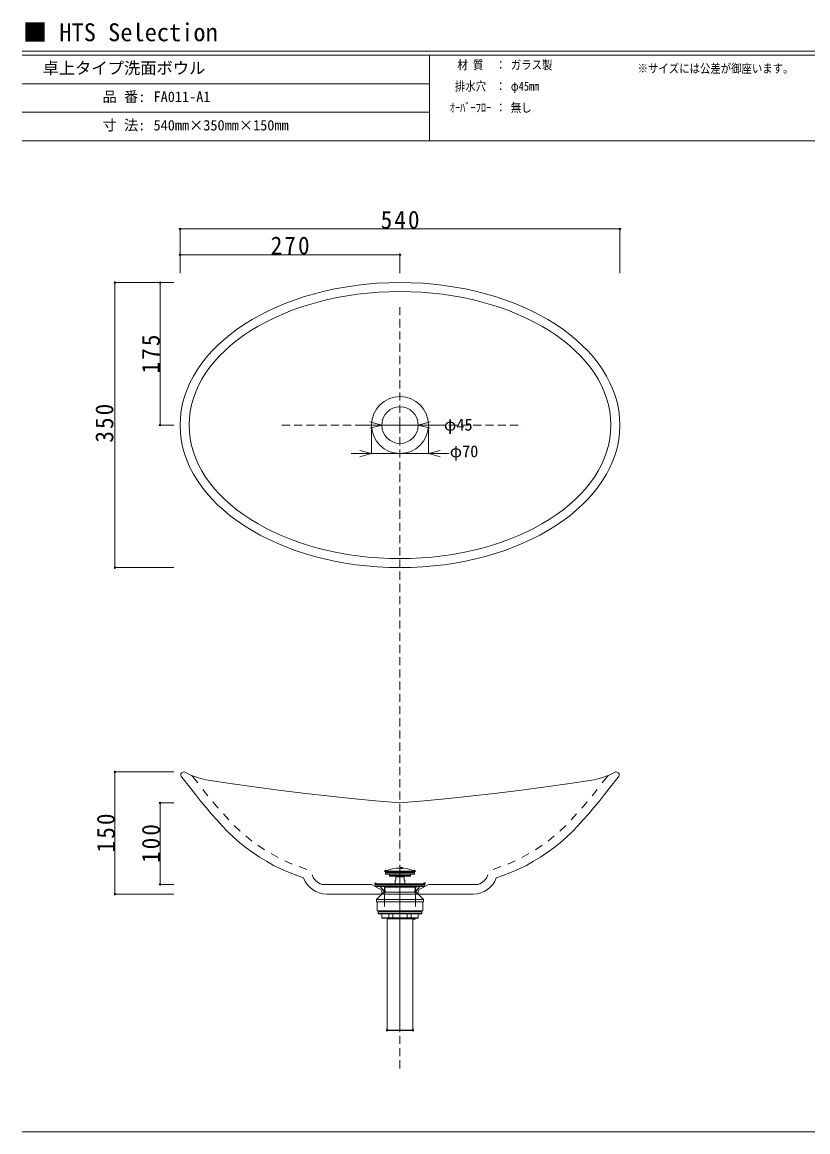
# Model space of a CAD drawing. Units: millimetres, scale not verified. Extents: x -1002 to 1018, y -687 to 676.
# Drawn here: x -1002 to -37, y -687 to 676 of the extents above; entities that cross this region are included whole.
import ezdxf
from ezdxf.enums import TextEntityAlignment as Align

# ---------------------------------------------------------------- set-up
doc = ezdxf.new("R2010")
doc.units = ezdxf.units.MM
doc.header["$LTSCALE"] = 5
doc.header["$PDMODE"] = 32
doc.header["$PDSIZE"] = 2
doc.linetypes.add('DASHED2', pattern=[3, 2, -1])
doc.layers.add('F-0', color=7, linetype='Continuous', lineweight=15)
doc.styles.add('ＭＳ ゴシック', font='')
doc.styles.get('ＭＳ ゴシック').set_extended_font_data('MS Gothic')

msp = doc.modelspace()

# ---------------------------------------------------------------- linework, layer by layer
at = {"layer": 'F-0'}
for p, q in [((1002.034, 640.036), (-1002.086, 640.036)), ((1002.034, 635.036), (-1002.086, 635.036)), ((-502.086, 635.036), (-502.086, 530.036)), ((-502.086, 600.036), (-1002.086, 600.036)), ((-502.086, 565.036), (-1002.086, 565.036)), ((1002.034, 530.036), (-1002.086, 530.036)), ((-808.181, 421.66), (-268.181, 421.66)), ((-808.181, 421.66), (-808.181, 367.395)), ((-268.181, 421.66), (-268.181, 367.395)), ((-808.181, 390.088), (-538.181, 390.088)), ((-808.181, 390.088), (-808.181, 367.395)), ((-538.181, 390.088), (-538.181, 367.395)), ((-888.145, 355.81), (-888.145, 5.836)), ((-888.145, 355.81), (-816.029, 355.81)), ((-832.802, 355.81), (-832.802, 180.823)), ((-832.802, 355.81), (-816.029, 355.81)), ((-832.802, 180.823), (-816.029, 180.823)), ((-560.681, 180.823), (-585.681, 180.823)), ((-560.681, 180.823), (-575.17, 184.705)), ((-560.681, 180.823), (-575.17, 176.94)), ((-573.181, 145.823), (-573.181, 180.823)), ((-560.681, 180.823), (-515.681, 180.823)), ((-515.681, 180.823), (-501.192, 184.705)), ((-515.681, 180.823), (-490.681, 180.823)), ((-515.681, 180.823), (-501.192, 176.94)), ((-503.181, 145.823), (-503.181, 180.823)), ((-573.181, 145.823), (-598.181, 145.823)), ((-573.181, 145.823), (-587.67, 149.705)), ((-573.181, 145.823), (-587.67, 141.94)), ((-573.181, 145.823), (-503.181, 145.823)), ((-503.181, 145.823), (-488.692, 149.705)), ((-503.181, 145.823), (-478.181, 145.823)), ((-503.181, 145.823), (-488.692, 141.94)), ((-888.145, 5.836), (-816.029, 5.836)), ((-888.145, -245.191), (-888.145, -395.191)), ((-888.145, -245.191), (-816.029, -245.191)), ((-795.858, -248.532), (-803.092, -245.191)), ((-280.505, -248.532), (-273.271, -245.191)), ((-806.115, -251.391), (-795.104, -265.485)), ((-793.634, -249.5), (-786.436, -258.713)), ((-782.561, -253.35), (-776.47, -254.988)), ((-293.801, -253.35), (-299.892, -254.988)), ((-282.729, -249.5), (-289.927, -258.713)), ((-270.247, -251.391), (-281.259, -265.485)), ((-774.122, -274.473), (-780.279, -266.593)), ((-302.24, -274.473), (-296.083, -266.593)), ((-832.802, -283.191), (-832.802, -383.191)), ((-832.802, -283.191), (-816.029, -283.191)), ((-761.508, -289.496), (-767.936, -281.835)), ((-314.854, -289.496), (-308.426, -281.835)), ((-748.377, -304.069), (-755.069, -296.637)), ((-327.985, -304.069), (-321.294, -296.637)), ((-734.632, -317.793), (-741.703, -310.722)), ((-341.731, -317.793), (-334.66, -310.722)), ((-720.018, -330.001), (-727.679, -323.573)), ((-356.344, -330.001), (-348.684, -323.573)), ((-704.397, -340.888), (-712.588, -335.152)), ((-371.966, -340.888), (-363.774, -335.152)), ((-687.885, -350.372), (-696.546, -345.372)), ((-670.611, -358.382), (-679.674, -354.155)), ((-405.752, -358.382), (-396.689, -354.155)), ((-388.477, -350.372), (-379.817, -345.372)), ((-652.703, -364.855), (-662.1, -361.435)), ((-556.181, -367.113), (-520.181, -367.113)), ((-556.181, -367.113), (-556.181, -368.113)), ((-538.181, -564.558), (-538.181, -362.121)), ((-520.181, -367.113), (-520.181, -368.113)), ((-423.659, -364.855), (-414.262, -361.435)), ((-556.181, -368.113), (-520.181, -368.113)), ((-556.181, -368.813), (-520.181, -368.813)), ((-556.181, -370.113), (-556.181, -368.813)), ((-556.181, -370.113), (-520.181, -370.113)), ((-555.981, -368.613), (-520.381, -368.613)), ((-555.681, -370.613), (-520.681, -370.613)), ((-551.181, -368.613), (-551.181, -368.113)), ((-551.181, -372.113), (-551.181, -370.613)), ((-551.181, -372.113), (-525.181, -372.113)), ((-551.181, -372.113), (-525.181, -372.113)), ((-551.181, -372.113), (-551.181, -373.113)), ((-551.181, -373.113), (-525.181, -373.113)), ((-544.081, -378.113), (-543.181, -378.113)), ((-544.081, -382.463), (-544.081, -378.113)), ((-543.181, -378.113), (-543.181, -373.118)), ((-533.181, -374.113), (-543.181, -374.113)), ((-533.181, -378.113), (-533.181, -373.118)), ((-533.181, -378.113), (-532.281, -378.113)), ((-532.281, -382.463), (-532.281, -378.113)), ((-525.181, -368.613), (-525.181, -368.113)), ((-525.181, -372.113), (-525.181, -370.613)), ((-525.181, -372.113), (-525.181, -373.113)), ((-520.181, -370.113), (-520.181, -368.813)), ((-832.802, -383.191), (-816.029, -383.191)), ((-634.264, -383.191), (-573.181, -383.191)), ((-573.181, -383.191), (-560.681, -390.191)), ((-568.181, -382.463), (-508.181, -382.463)), ((-568.181, -383.763), (-568.181, -382.463)), ((-568.181, -383.763), (-508.181, -383.763)), ((-566.699, -383.991), (-568.181, -383.763)), ((-566.699, -383.991), (-568.181, -383.763)), ((-568.181, -383.991), (-508.181, -383.991)), ((-568.181, -385.991), (-568.181, -383.991)), ((-568.181, -385.991), (-508.181, -385.991)), ((-566.873, -401.765), (-557.931, -392.824)), ((-557.181, -392.092), (-562.431, -385.991)), ((-560.681, -390.191), (-560.681, -395.191)), ((-557.931, -392.824), (-518.431, -392.824)), ((-519.181, -386.824), (-557.181, -386.824)), ((-557.181, -392.824), (-557.181, -386.824)), ((-557.181, -392.824), (-557.181, -386.824)), ((-557.181, -399.463), (-557.181, -392.092)), ((-557.181, -399.463), (-557.181, -392.092)), ((-557.181, -393.892), (-557.181, -410.259)), ((-556.681, -386.824), (-556.681, -392.824)), ((-519.681, -386.824), (-519.681, -392.824)), ((-519.181, -392.092), (-513.931, -385.991)), ((-519.181, -392.824), (-519.181, -386.824)), ((-519.181, -399.463), (-519.181, -392.092)), ((-519.181, -393.892), (-519.181, -410.259)), ((-509.49, -401.765), (-518.431, -392.824)), ((-503.181, -383.191), (-515.681, -390.191)), ((-515.681, -390.191), (-515.681, -395.191)), ((-509.663, -383.991), (-508.181, -383.763)), ((-509.663, -383.991), (-508.181, -383.763)), ((-508.181, -383.763), (-508.181, -382.463)), ((-508.181, -385.991), (-508.181, -383.991)), ((-442.098, -383.191), (-503.181, -383.191)), ((-888.145, -395.191), (-822.789, -395.191)), ((-888.145, -395.191), (-816.029, -395.191)), ((-628.181, -395.191), (-448.181, -395.191)), ((-509.431, -401.907), (-566.931, -401.907)), ((-566.931, -404.824), (-566.931, -401.907)), ((-566.931, -404.824), (-509.431, -404.824)), ((-509.49, -401.765), (-566.873, -401.765)), ((-566.181, -404.824), (-566.181, -415.824)), ((-510.181, -404.824), (-510.181, -415.824)), ((-509.431, -404.824), (-509.431, -401.907)), ((-510.182, -415.824), (-566.181, -415.824)), ((-565.181, -416.824), (-511.181, -416.824)), ((-565.181, -418.924), (-511.181, -418.924)), ((-564.681, -419.424), (-511.681, -419.424)), ((-564.431, -416.824), (-564.431, -415.824)), ((-560.681, -419.424), (-560.681, -424.324)), ((-560.501, -424.324), (-560.501, -419.424)), ((-551.801, -424.324), (-551.801, -419.424)), ((-546.881, -424.324), (-546.881, -419.424)), ((-529.481, -424.324), (-529.481, -419.424)), ((-524.561, -424.324), (-524.561, -419.424)), ((-515.861, -424.324), (-515.861, -419.424)), ((-515.681, -419.424), (-515.681, -424.324)), ((-511.931, -416.824), (-511.931, -415.824)), ((-560.681, -424.324), (-515.681, -424.324)), ((-516.181, -424.824), (-560.181, -424.824)), ((-553.931, -425.324), (-522.431, -425.324)), ((-553.931, -447.463), (-553.931, -425.324)), ((-553.681, -425.324), (-553.681, -424.824)), ((-522.681, -425.324), (-522.681, -424.824)), ((-522.431, -447.463), (-522.431, -425.324)), ((-553.931, -447.463), (-553.931, -562.263)), ((-522.431, -447.463), (-522.431, -562.263)), ((-553.931, -562.263), (-522.431, -562.263)), ((-553.731, -562.463), (-553.931, -562.263)), ((-553.731, -562.463), (-522.632, -562.463)), ((-522.632, -562.463), (-522.431, -562.263)), ((-1002.086, -687.064), (1002.034, -687.064))]:
    msp.add_line(p, q, dxfattribs=at)
at = {"layer": 'F-0', "linetype": 'DASHED2'}
for q in [(-538.181, 330.823), (-688.181, 180.823), (-538.181, -613.463), (-388.181, 180.823)]:
    msp.add_line((-538.181, 180.823), q, dxfattribs=at)
at = {"layer": 'F-0'}
for points in [[(-538.181, -283.191), (-568.067, -280.577), (-597.929, -277.701), (-627.765, -274.565), (-657.572, -271.169), (-687.348, -267.513), (-717.091, -263.597), (-746.8, -259.422), (-776.47, -254.988)], [(-538.181, -283.191), (-508.295, -280.577), (-478.433, -277.701), (-448.598, -274.565), (-418.791, -271.169), (-389.014, -267.513), (-359.271, -263.597), (-329.563, -259.422), (-299.892, -254.988)], [(-656.465, -375.191), (-665.862, -371.771), (-675.259, -368.351), (-684.322, -364.125), (-693.385, -359.899), (-702.046, -354.899), (-710.706, -349.899), (-718.898, -344.163), (-727.089, -338.427), (-734.749, -331.999), (-742.41, -325.571), (-749.481, -318.5), (-756.552, -311.429), (-763.243, -303.998), (-769.935, -296.566), (-776.363, -288.906), (-782.79, -281.245), (-788.947, -273.365), (-795.104, -265.485)], [(-419.897, -375.191), (-410.5, -371.771), (-401.103, -368.351), (-392.04, -364.125), (-382.977, -359.899), (-374.317, -354.899), (-365.656, -349.899), (-357.465, -344.163), (-349.273, -338.427), (-341.613, -331.999), (-333.952, -325.571), (-326.881, -318.5), (-319.81, -311.429), (-313.119, -303.998), (-306.428, -296.566), (-300, -288.906), (-293.572, -281.245), (-287.415, -273.365), (-281.259, -265.485)], [(-565.181, -416.824), (-565.181, -418.924), (-565.181, -416.824)], [(-511.181, -416.824), (-511.181, -418.924), (-511.181, -416.824)], [(-560.501, -424.324), (-560.501, -424.342), (-560.5, -424.36), (-560.498, -424.378), (-560.496, -424.396), (-560.493, -424.414), (-560.49, -424.432), (-560.485, -424.45), (-560.481, -424.467), (-560.475, -424.485), (-560.469, -424.502), (-560.463, -424.519), (-560.455, -424.536), (-560.448, -424.553), (-560.439, -424.569), (-560.43, -424.585), (-560.42, -424.601), (-560.41, -424.616), (-560.399, -424.631), (-560.388, -424.645), (-560.376, -424.659), (-560.364, -424.673), (-560.351, -424.686), (-560.338, -424.698), (-560.324, -424.711), (-560.31, -424.722), (-560.295, -424.733), (-560.28, -424.744), (-560.265, -424.754), (-560.249, -424.763), (-560.233, -424.771), (-560.217, -424.779), (-560.201, -424.787)], [(-560.176, -424.796), (-560.17, -424.799), (-560.163, -424.801), (-560.157, -424.803), (-560.15, -424.805), (-560.144, -424.807), (-560.138, -424.808), (-560.131, -424.81), (-560.124, -424.812), (-560.118, -424.813), (-560.111, -424.815), (-560.105, -424.816), (-560.098, -424.817), (-560.091, -424.818), (-560.085, -424.819), (-560.078, -424.82), (-560.071, -424.821), (-560.065, -424.822), (-560.058, -424.822), (-560.051, -424.823), (-560.044, -424.823), (-560.038, -424.824), (-560.031, -424.824), (-560.024, -424.824), (-560.018, -424.824)], [(-551.801, -424.324), (-551.801, -424.338), (-551.801, -424.353), (-551.8, -424.367), (-551.799, -424.382), (-551.797, -424.396), (-551.796, -424.41), (-551.793, -424.425), (-551.791, -424.439), (-551.788, -424.453), (-551.785, -424.467), (-551.782, -424.482), (-551.778, -424.496), (-551.774, -424.509), (-551.77, -424.523), (-551.765, -424.537), (-551.76, -424.551), (-551.754, -424.564), (-551.749, -424.577), (-551.743, -424.59), (-551.736, -424.603), (-551.729, -424.616), (-551.722, -424.629), (-551.715, -424.641), (-551.707, -424.653), (-551.698, -424.665), (-551.69, -424.677), (-551.681, -424.688), (-551.672, -424.699), (-551.662, -424.71), (-551.652, -424.721), (-551.641, -424.731), (-551.631, -424.74), (-551.62, -424.75), (-551.608, -424.759), (-551.596, -424.767), (-551.584, -424.775), (-551.572, -424.782), (-551.559, -424.789), (-551.546, -424.796)], [(-551.546, -424.796), (-551.532, -424.801), (-551.519, -424.807), (-551.505, -424.811), (-551.491, -424.815), (-551.476, -424.818), (-551.462, -424.821), (-551.448, -424.823), (-551.433, -424.824), (-551.419, -424.824)], [(-546.881, -424.324), (-546.881, -424.333), (-546.881, -424.343), (-546.881, -424.352), (-546.881, -424.361), (-546.881, -424.371), (-546.88, -424.38), (-546.88, -424.389), (-546.88, -424.399), (-546.88, -424.408), (-546.879, -424.418), (-546.879, -424.427), (-546.878, -424.436), (-546.878, -424.446), (-546.878, -424.455), (-546.877, -424.464), (-546.876, -424.474), (-546.876, -424.483), (-546.875, -424.492), (-546.874, -424.501), (-546.874, -424.511), (-546.873, -424.52), (-546.872, -424.529), (-546.871, -424.539), (-546.871, -424.548), (-546.87, -424.557), (-546.869, -424.566), (-546.868, -424.576), (-546.866, -424.585), (-546.865, -424.594), (-546.864, -424.603), (-546.863, -424.613), (-546.861, -424.622), (-546.86, -424.631), (-546.858, -424.64), (-546.857, -424.65), (-546.855, -424.659), (-546.853, -424.668), (-546.852, -424.677), (-546.85, -424.687)], [(-546.85, -424.687), (-546.848, -424.696), (-546.845, -424.705), (-546.843, -424.714), (-546.841, -424.723), (-546.838, -424.732), (-546.836, -424.741), (-546.833, -424.749), (-546.83, -424.758), (-546.827, -424.767), (-546.824, -424.775), (-546.82, -424.784), (-546.815, -424.794), (-546.81, -424.803), (-546.803, -424.811), (-546.797, -424.818), (-546.789, -424.822), (-546.78, -424.824)], [(-529.513, -424.687), (-529.515, -424.696), (-529.517, -424.705), (-529.519, -424.714), (-529.521, -424.723), (-529.524, -424.732), (-529.526, -424.741), (-529.529, -424.749), (-529.532, -424.758), (-529.535, -424.767), (-529.539, -424.775), (-529.543, -424.784), (-529.548, -424.794), (-529.553, -424.803), (-529.559, -424.811), (-529.566, -424.818), (-529.574, -424.822), (-529.583, -424.824)], [(-529.481, -424.324), (-529.481, -424.333), (-529.481, -424.343), (-529.482, -424.352), (-529.482, -424.361), (-529.482, -424.371), (-529.482, -424.38), (-529.482, -424.389), (-529.482, -424.399), (-529.483, -424.408), (-529.483, -424.418), (-529.484, -424.427), (-529.484, -424.436), (-529.484, -424.446), (-529.485, -424.455), (-529.485, -424.464), (-529.486, -424.474), (-529.487, -424.483), (-529.487, -424.492), (-529.488, -424.501), (-529.489, -424.511), (-529.489, -424.52), (-529.49, -424.529), (-529.491, -424.539), (-529.492, -424.548), (-529.493, -424.557), (-529.494, -424.566), (-529.495, -424.576), (-529.496, -424.585), (-529.497, -424.594), (-529.498, -424.603), (-529.5, -424.613), (-529.501, -424.622), (-529.502, -424.631), (-529.504, -424.64), (-529.506, -424.65), (-529.507, -424.659), (-529.509, -424.668), (-529.511, -424.677), (-529.513, -424.687)], [(-524.817, -424.796), (-524.83, -424.801), (-524.844, -424.807), (-524.858, -424.811), (-524.872, -424.815), (-524.886, -424.818), (-524.9, -424.821), (-524.915, -424.823), (-524.929, -424.824), (-524.944, -424.824)], [(-524.561, -424.324), (-524.561, -424.338), (-524.562, -424.353), (-524.563, -424.367), (-524.564, -424.382), (-524.565, -424.396), (-524.567, -424.41), (-524.569, -424.425), (-524.571, -424.439), (-524.574, -424.453), (-524.577, -424.467), (-524.581, -424.482), (-524.584, -424.496), (-524.588, -424.509), (-524.593, -424.523), (-524.598, -424.537), (-524.603, -424.551), (-524.608, -424.564), (-524.614, -424.577), (-524.62, -424.59), (-524.626, -424.603), (-524.633, -424.616), (-524.64, -424.629), (-524.648, -424.641), (-524.656, -424.653), (-524.664, -424.665), (-524.673, -424.677), (-524.681, -424.688), (-524.691, -424.699), (-524.701, -424.71), (-524.711, -424.721), (-524.721, -424.731), (-524.732, -424.74), (-524.743, -424.75), (-524.754, -424.759), (-524.766, -424.767), (-524.778, -424.775), (-524.791, -424.782), (-524.804, -424.789), (-524.817, -424.796)], [(-516.186, -424.796), (-516.193, -424.799), (-516.199, -424.801), (-516.205, -424.803), (-516.212, -424.805), (-516.218, -424.807), (-516.225, -424.808), (-516.231, -424.81), (-516.238, -424.812), (-516.245, -424.813), (-516.251, -424.815), (-516.258, -424.816), (-516.264, -424.817), (-516.271, -424.818), (-516.278, -424.819), (-516.284, -424.82), (-516.291, -424.821), (-516.298, -424.822), (-516.305, -424.822), (-516.311, -424.823), (-516.318, -424.823), (-516.325, -424.824), (-516.331, -424.824), (-516.338, -424.824), (-516.345, -424.824)], [(-515.861, -424.324), (-515.862, -424.342), (-515.863, -424.36), (-515.864, -424.378), (-515.866, -424.396), (-515.869, -424.414), (-515.873, -424.432), (-515.877, -424.45), (-515.882, -424.467), (-515.887, -424.485), (-515.893, -424.502), (-515.9, -424.519), (-515.907, -424.536), (-515.915, -424.553), (-515.923, -424.569), (-515.932, -424.585), (-515.942, -424.601), (-515.952, -424.616), (-515.963, -424.631), (-515.974, -424.645), (-515.986, -424.659), (-515.999, -424.673), (-516.011, -424.686), (-516.025, -424.698), (-516.038, -424.711), (-516.053, -424.722), (-516.067, -424.733), (-516.082, -424.744), (-516.097, -424.754), (-516.113, -424.763), (-516.129, -424.771), (-516.145, -424.779), (-516.162, -424.787)]]:
    msp.add_lwpolyline(points, dxfattribs=at)
for radius in [35, 22.5]:
    msp.add_circle((-538.181, 180.823), radius, dxfattribs=at)
for centre, radius, start, end in [((-538.181, -405.613), 42.5, 64.94238, 115.05762), ((-628.181, -365.191), 30, 199.47122, 270), ((-628.181, -365.191), 30, 199.47122, 270), ((-628.181, -365.191), 19, 199.47122, 251.32828), ((-555.981, -368.813), 0.2, 90, 180), ((-555.681, -370.113), 0.5, 180, 270), ((-520.681, -370.113), 0.5, 270, 0), ((-520.381, -368.813), 0.2, 0, 90), ((-448.181, -365.191), 30, 270, 340.52878), ((-448.181, -365.191), 19, 288.67172, 340.52878), ((-566.731, -401.907), 0.2, 135, 180), ((-509.631, -401.907), 0.2, 0, 45), ((-564.681, -418.924), 0.5, 180, 270), ((-511.681, -418.924), 0.5, 270, 0), ((-560.181, -424.324), 0.5, 180, 270), ((-560.018, -424.354), 0.47, 247.09102, 250.33614), ((-516.345, -424.354), 0.47, 289.66386, 292.90898), ((-516.181, -424.324), 0.5, 270, 0)]:
    msp.add_arc(centre, radius, start, end, dxfattribs=at)
for major_axis, ratio in [((270, 0), 0.6481), ((259, 0), 0.633154)]:
    msp.add_ellipse((-538.181, 180.823), major_axis=major_axis, ratio=ratio, dxfattribs=at)
for centre, major_axis, ratio, start_param, end_param in [((-798.248, -251.391), (8.988, -4.384), 0.487733, 2.35619449, 3.92699082), ((-278.114, -251.391), (-8.988, -4.384), 0.487733, 2.35619449, 3.92699082), ((-789.004, -250.375), (9.402, -3.407), 0.08523, 3.92699082, 5.49778714), ((-287.358, -250.375), (-9.402, -3.407), 0.08523, 0.78539816, 2.35619449)]:
    msp.add_ellipse(centre, major_axis=major_axis, ratio=ratio, start_param=start_param, end_param=end_param, dxfattribs=at)
for p in [(-808.181, 421.66), (-268.181, 421.66), (-808.181, 390.088), (-538.181, 390.088), (-888.145, 355.81), (-832.802, 355.81), (-832.802, 180.823), (-888.145, 5.836), (-888.145, -245.191), (-832.802, -283.191), (-556.181, -366.956), (-536.324, -363.113), (-520.181, -366.956), (-568.181, -382.463), (-508.181, -382.134), (-888.145, -395.191), (-832.802, -383.191), (-557.181, -392.092), (-519.181, -386.62), (-519.181, -392.092), (-520.574, -425.324), (-553.931, -562.263), (-522.431, -562.263)]:
    msp.add_point(p, dxfattribs=at)

# ---------------------------------------------------------------- texts
at = {"layer": 'F-0', "style": 'ＭＳ ゴシック'}
for s, height, p in [('■ HTS Selection', 21.99, (-1001.367, 645.583)), ('卓上タイプ洗面ボウル', 14.66, (-977.086, 607.536)), ('品 番:', 12.83, (-903.336, 573.786)), ('FA011-A1', 12.83, (-840.774, 573.786)), ('寸 法:', 12.83, (-903.336, 538.786)), ('540mm×350mm×150mm', 12.83, (-840.774, 538.786)), ('φ45', 14.66, (-484.166, 169.583)), ('φ70', 14.66, (-477.092, 136.885))]:
    msp.add_text(s, height=height, dxfattribs=at).set_placement(p, align=Align.BOTTOM_LEFT)
at = {"layer": 'F-0', "style": 'ＭＳ ゴシック', "width": 0.85}
for s, p in [('材 質', (-467.711, 614.411)), ('：', (-420.836, 614.411)), ('ガラス製', (-402.086, 614.411)), ('※サイズには公差が御座います。', (-246.359, 610.036)), ('排水穴', (-470.836, 588.161)), ('：', (-420.836, 588.161)), ('φ45mm', (-402.086, 588.161)), ('ｵｰﾊﾞｰﾌﾛｰ', (-477.086, 561.911)), ('：', (-420.836, 561.911)), ('無し', (-402.086, 561.911))]:
    msp.add_text(s, height=11, dxfattribs=at).set_placement(p, align=Align.BOTTOM_LEFT)
at = {"layer": 'F-0', "color": 3, "char_height": 21.99, "attachment_point": 7, "style": 'ＭＳ ゴシック'}
for s, insert in [('\\T1.18;\\W0.95;540', (-561.931, 421.66)), ('\\T1.18;\\W0.95;270', (-696.931, 390.088))]:
    msp.add_mtext(s, dxfattribs=dict(at, insert=insert))
at = {"layer": 'F-0', "color": 3, "char_height": 21.99, "attachment_point": 7, "rotation": 90, "style": 'ＭＳ ゴシック'}
for s, insert in [('\\T1.18;\\W0.95;175', (-832.916, 244.222)), ('\\T1.18;\\W0.95;350', (-889.864, 159.234)), ('\\T1.18;\\W0.95;150', (-888.145, -343.941)), ('\\T1.18;\\W0.95;100', (-832.802, -356.941))]:
    msp.add_mtext(s, dxfattribs=dict(at, insert=insert))

doc.saveas('drawing.dxf')
